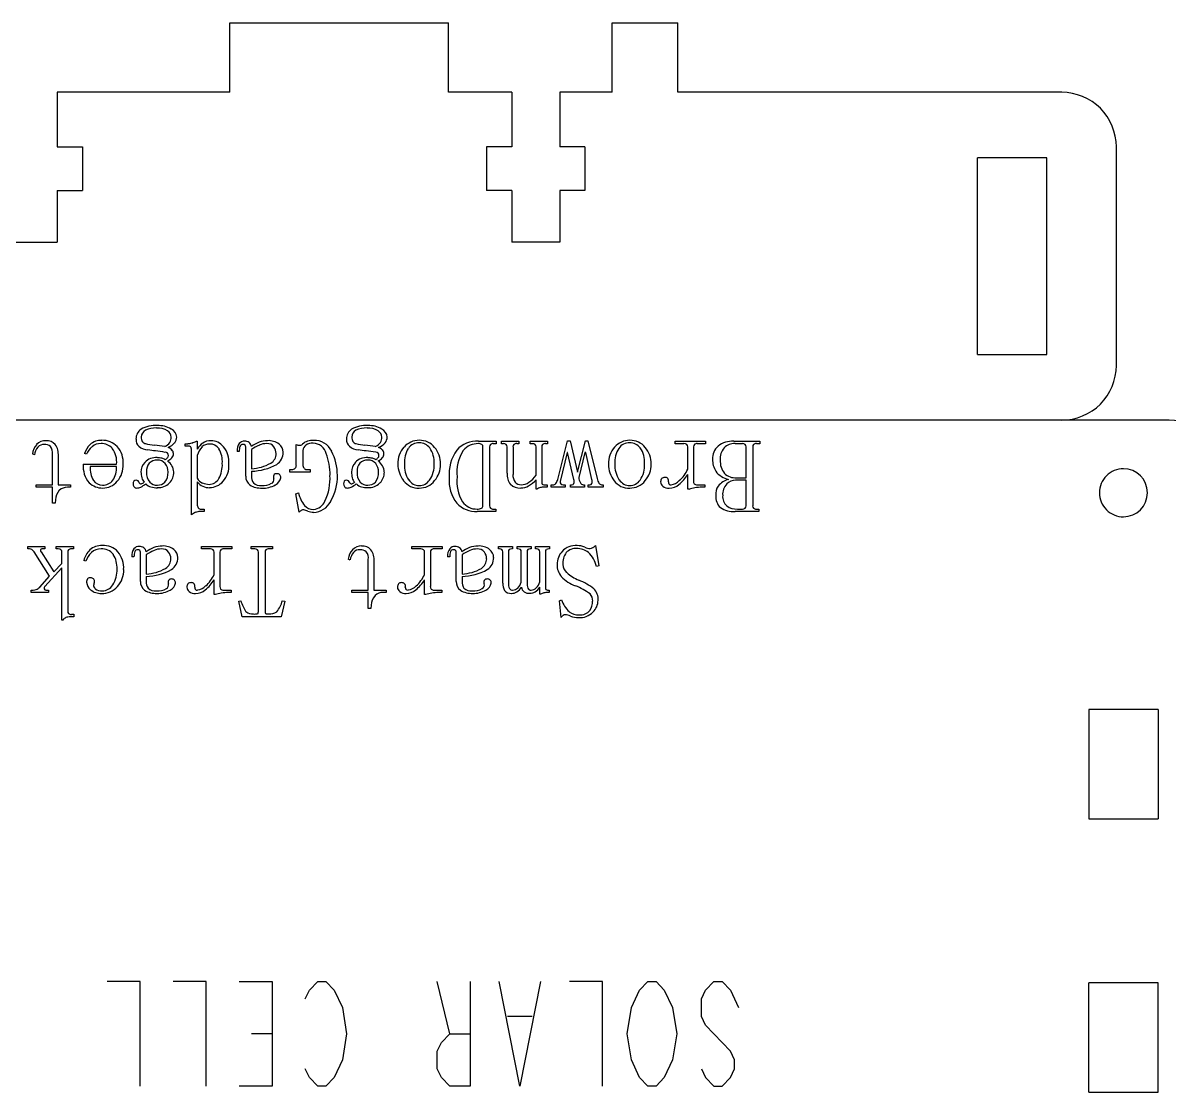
# Model space of a CAD drawing. Header units: millimetres. Extents: x 202 to 607, y -312 to -93.
# Drawn here: x 306.6 to 411.5, y -190.6 to -92.8 of the extents above; entities that cross this region are included whole.
import ezdxf

# ---------------------------------------------------------------- set-up
doc = ezdxf.new("R2010")
doc.units = ezdxf.units.MM
doc.layers.get('0').update_dxf_attribs({"lineweight": 25, "true_color": 0xffffff})

msp = doc.modelspace()

# ---------------------------------------------------------------- linework, layer by layer
for p, q in [((325.51, -99.12), (325.51, -92.77)), ((325.51, -92.77), (345.51, -92.77)), ((345.51, -99.12), (345.51, -92.77)), ((360.51, -99.12), (360.51, -92.77)), ((360.51, -92.77), (366.51, -92.77)), ((366.51, -99.12), (366.51, -92.77)), ((309.71, -99.12), (309.71, -104.12)), ((325.51, -99.12), (309.71, -99.12)), ((351.31, -99.12), (345.51, -99.12)), ((351.31, -99.12), (351.31, -104.12)), ((355.71, -99.12), (355.71, -104.12)), ((360.51, -99.12), (355.71, -99.12)), ((401.66, -99.12), (366.51, -99.12)), ((309.71, -104.12), (312.01, -104.12)), ((312.01, -104.12), (312.01, -108.12)), ((349.01, -104.12), (349.01, -108.12)), ((351.31, -104.12), (349.01, -104.12)), ((358.01, -104.12), (355.71, -104.12)), ((358.01, -104.12), (358.01, -108.12)), ((406.66, -124.12), (406.66, -104.12)), ((393.96, -123.12), (393.96, -105.12)), ((400.31, -105.12), (393.96, -105.12)), ((400.31, -123.12), (400.31, -105.12)), ((309.71, -108.12), (309.71, -112.82)), ((309.71, -108.12), (312.01, -108.12)), ((351.31, -108.12), (349.01, -108.12)), ((351.31, -108.12), (351.31, -112.82)), ((355.71, -108.12), (355.71, -112.82)), ((358.01, -108.12), (355.71, -108.12)), ((305.31, -112.82), (309.71, -112.82)), ((355.71, -112.82), (351.31, -112.82)), ((393.96, -123.12), (400.31, -123.12)), ((411.49, -129.12), (243.49, -129.12)), ((322.44, -131.05), (322.52, -131.05)), ((322.52, -131.05), (322.52, -131.77)), ((328.19, -131.14), (328.19, -131.14)), ((348.26, -131.05), (349.88, -131.05)), ((349.88, -131.05), (349.88, -131.28)), ((350.37, -131.28), (350.37, -131.05)), ((350.37, -131.05), (351.95, -131.05)), ((351.95, -131.05), (351.95, -131.28)), ((353.01, -131.05), (354.59, -131.05)), ((353.01, -131.28), (353.01, -131.05)), ((353.01, -131.05), (353.01, -131.05)), ((354.59, -131.05), (354.59, -131.28)), ((355.53, -134.55), (356.43, -131.01)), ((356.43, -131.01), (356.66, -131.01)), ((356.66, -131.01), (357.34, -133.87)), ((357.34, -133.87), (358.05, -131.01)), ((358.05, -131.01), (358.28, -131.01)), ((358.28, -131.01), (359.14, -134.47)), ((366.26, -131.28), (366.26, -131.05)), ((366.26, -131.05), (369.04, -131.05)), ((369.04, -131.05), (369.04, -131.28)), ((371.64, -131.05), (374.01, -131.05)), ((371.64, -131.05), (371.64, -131.05)), ((374.01, -131.05), (374.01, -131.28)), ((312.39, -132.25), (312.21, -132.18)), ((318.61, -131.41), (318.61, -131.41)), ((318.7, -131.93), (318.7, -131.93)), ((321.43, -131.5), (321.43, -131.28)), ((321.43, -131.28), (321.65, -131.28)), ((321.69, -131.5), (321.43, -131.5)), ((321.99, -137.79), (321.99, -131.84)), ((323.03, -131.22), (323.03, -131.22)), ((326.36, -131.99), (326.17, -131.99)), ((326.96, -134.25), (326.96, -131.77)), ((327.49, -131.8), (327.49, -133.57)), ((331.59, -133.23), (331.59, -131.35)), ((332.19, -131.91), (332.19, -133.19)), ((337.88, -131.41), (337.88, -131.41)), ((337.97, -131.93), (337.97, -131.93)), ((346.87, -131.9), (346.87, -131.9)), ((348.68, -136.96), (348.68, -131.58)), ((349.28, -131.58), (349.28, -136.96)), ((349.28, -131.58), (349.28, -131.58)), ((349.88, -131.28), (349.62, -131.28)), ((350.56, -131.28), (350.37, -131.28)), ((350.9, -133.98), (350.9, -131.58)), ((351.43, -131.58), (351.43, -134.1)), ((351.95, -131.28), (351.77, -131.28)), ((353.2, -131.28), (353.01, -131.28)), ((353.54, -134.17), (353.54, -131.58)), ((354.06, -131.58), (354.06, -134.81)), ((354.59, -131.28), (354.4, -131.28)), ((356.4, -132.1), (355.75, -134.74)), ((356.43, -132.1), (356.4, -132.1)), ((357, -134.55), (356.43, -132.1)), ((358.01, -132.1), (357.45, -134.36)), ((358.09, -132.1), (358.01, -132.1)), ((358.65, -134.55), (358.09, -132.1)), ((367.08, -131.28), (366.26, -131.28)), ((367.42, -133.61), (367.42, -131.58)), ((367.95, -131.58), (367.95, -134.7)), ((369.04, -131.28), (368.29, -131.28)), ((372.43, -131.28), (371.75, -131.28)), ((372.43, -131.28), (372.43, -131.28)), ((372.77, -134.4), (372.77, -131.58)), ((373.37, -131.58), (373.37, -136.96)), ((374.01, -131.28), (373.71, -131.28)), ((307.62, -132.29), (307.43, -132.22)), ((309.27, -135.04), (309.27, -132.25)), ((309.8, -132.4), (309.8, -135.04)), ((312.09, -133.16), (315.14, -133.16)), ((312.09, -133.16), (312.09, -133.16)), ((322.52, -132.37), (322.52, -134.44)), ((322.52, -132.37), (322.52, -132.37)), ((329.26, -133.06), (329.26, -133.06)), ((315.14, -133.38), (312.73, -133.38)), ((315.14, -133.38), (315.14, -133.38)), ((327.49, -133.8), (327.49, -134.25)), ((330.99, -133.87), (330.99, -133.65)), ((330.99, -133.65), (331.18, -133.65)), ((332.87, -133.87), (330.99, -133.87)), ((332.64, -133.65), (332.87, -133.65)), ((332.87, -133.65), (332.87, -133.87)), ((367.42, -135.45), (367.42, -134.1)), ((307.77, -135.26), (307.77, -135.04)), ((307.77, -135.04), (309.27, -135.04)), ((309.27, -135.26), (307.77, -135.26)), ((309.27, -135.04), (309.27, -135.04)), ((309.27, -136.73), (309.27, -135.26)), ((309.8, -135.04), (310.93, -135.04)), ((310.93, -135.26), (310.63, -135.26)), ((310.93, -135.04), (310.93, -135.26)), ((319.56, -134.79), (319.56, -134.79)), ((322.52, -134.78), (322.52, -136.81)), ((338.84, -134.79), (338.84, -134.79)), ((341.42, -134.66), (341.42, -134.66)), ((343.79, -134.61), (343.79, -134.61)), ((353.54, -135.45), (353.54, -134.59)), ((354.25, -135.04), (354.55, -135.04)), ((354.55, -135.26), (354.29, -135.26)), ((354.55, -135.04), (354.55, -135.26)), ((354.93, -135.26), (354.93, -135.04)), ((354.93, -135.04), (355.08, -135.04)), ((356.21, -135.26), (354.93, -135.26)), ((356.02, -135.04), (356.21, -135.04)), ((356.21, -135.04), (356.21, -135.26)), ((356.21, -135.04), (356.21, -135.04)), ((356.7, -135.26), (356.7, -135.04)), ((356.7, -135.04), (356.81, -135.04)), ((357.98, -135.26), (356.7, -135.26)), ((357.86, -135.04), (357.98, -135.04)), ((357.98, -135.04), (357.98, -135.26)), ((358.31, -135.26), (358.31, -135.04)), ((358.31, -135.04), (358.47, -135.04)), ((359.67, -135.26), (358.31, -135.26)), ((359.52, -135.04), (359.67, -135.04)), ((359.67, -135.04), (359.67, -135.26)), ((360.69, -134.66), (360.69, -134.66)), ((363.06, -134.61), (363.06, -134.61)), ((368.29, -135.04), (369, -135.04)), ((369, -135.26), (368.7, -135.26)), ((369, -135.04), (369, -135.26)), ((371, -134.96), (371, -134.96)), ((372.77, -134.63), (371.79, -134.63)), ((371.9, -134.4), (372.77, -134.4)), ((372.77, -136.96), (372.77, -134.63)), ((331.55, -135.87), (331.78, -135.79)), ((331.85, -137.56), (331.55, -135.87)), ((353.61, -135.45), (353.54, -135.45)), ((367.54, -135.45), (367.42, -135.45)), ((367.42, -135.45), (367.42, -135.45)), ((309.5, -136.73), (309.27, -136.73)), ((309.53, -136.43), (309.5, -136.73)), ((322.86, -137.26), (323.16, -137.26)), ((323.16, -137.26), (323.16, -137.49)), ((332.34, -136.94), (332.34, -136.94)), ((349.62, -137.26), (349.85, -137.26)), ((349.85, -137.26), (349.85, -137.49)), ((371.98, -137.26), (372.43, -137.26)), ((373.71, -137.26), (373.94, -137.26)), ((373.94, -137.26), (373.94, -137.49)), ((323.16, -137.49), (322.75, -137.49)), ((349.85, -137.49), (348.15, -137.49)), ((373.94, -137.49), (371.75, -137.49)), ((307.01, -140.91), (307.01, -140.68)), ((307.01, -140.68), (308.56, -140.68)), ((307.16, -140.91), (307.01, -140.91)), ((309.01, -143.4), (307.58, -141.17)), ((308.22, -141.17), (309.38, -143.02)), ((308.56, -140.91), (308.44, -140.91)), ((308.56, -140.68), (308.56, -140.91)), ((309.61, -140.91), (309.61, -140.68)), ((309.61, -140.68), (311.19, -140.68)), ((309.8, -140.91), (309.61, -140.91)), ((310.14, -142.23), (310.14, -141.21)), ((310.66, -141.21), (310.66, -146.59)), ((311.19, -140.91), (311, -140.91)), ((311.19, -140.68), (311.19, -140.91)), ((316.72, -141.63), (316.54, -141.63)), ((317.33, -143.88), (317.33, -141.4)), ((317.85, -141.44), (317.85, -143.21)), ((318.55, -140.78), (318.55, -140.78)), ((322.9, -140.91), (322.9, -140.68)), ((322.9, -140.68), (325.68, -140.68)), ((323.72, -140.91), (322.9, -140.91)), ((324.06, -143.24), (324.06, -141.21)), ((324.59, -141.21), (324.59, -144.34)), ((325.68, -140.91), (324.93, -140.91)), ((325.68, -140.68), (325.68, -140.91)), ((327.45, -140.91), (327.45, -140.68)), ((327.45, -140.68), (329.41, -140.68)), ((327.79, -140.91), (327.45, -140.91)), ((327.45, -140.91), (327.45, -140.91)), ((328.13, -146.44), (328.13, -141.21)), ((328.73, -141.21), (328.73, -146.48)), ((329.41, -140.91), (329.07, -140.91)), ((329.41, -140.68), (329.41, -140.91)), ((342.17, -140.91), (342.17, -140.68)), ((342.17, -140.68), (344.95, -140.68)), ((343, -140.91), (342.17, -140.91)), ((343.33, -143.24), (343.33, -141.21)), ((343.86, -141.21), (343.86, -144.34)), ((344.95, -140.91), (344.2, -140.91)), ((344.95, -140.68), (344.95, -140.91)), ((345.63, -141.63), (345.44, -141.63)), ((346.23, -143.88), (346.23, -141.4)), ((346.76, -141.44), (346.76, -143.21)), ((347.46, -140.78), (347.46, -140.78)), ((350.11, -140.91), (350.11, -140.68)), ((350.11, -140.68), (351.39, -140.68)), ((350.19, -140.91), (350.11, -140.91)), ((350.49, -144.03), (350.49, -141.17)), ((351.01, -141.17), (351.01, -144)), ((351.39, -140.91), (351.31, -140.91)), ((351.39, -140.68), (351.39, -140.91)), ((351.8, -140.91), (351.8, -140.68)), ((351.8, -140.68), (353.08, -140.68)), ((351.88, -140.91), (351.8, -140.91)), ((352.18, -143.96), (352.18, -141.17)), ((352.71, -141.17), (352.71, -144)), ((353.08, -140.91), (353.01, -140.91)), ((353.08, -140.68), (353.08, -140.91)), ((353.5, -140.91), (353.5, -140.68)), ((353.5, -140.68), (354.78, -140.68)), ((353.57, -140.91), (353.5, -140.91)), ((353.87, -143.92), (353.87, -141.17)), ((354.4, -141.17), (354.4, -144.45)), ((354.78, -140.91), (354.7, -140.91)), ((354.78, -140.68), (354.78, -140.91)), ((358.99, -140.61), (359.29, -142.45)), ((310.14, -142.64), (308.56, -144.34)), ((309.38, -143.02), (310.14, -142.23)), ((310.14, -147.42), (310.14, -142.64)), ((312.32, -142.04), (312.13, -141.96)), ((336.52, -141.93), (336.33, -141.85)), ((338.18, -144.68), (338.18, -141.89)), ((338.7, -142.04), (338.7, -144.68)), ((359.29, -142.45), (359.07, -142.53)), ((308.1, -144.41), (309.01, -143.4)), ((313.02, -143.64), (313.02, -143.64)), ((317.85, -143.43), (317.85, -143.88)), ((319.62, -142.7), (319.62, -142.7)), ((324.06, -145.09), (324.06, -143.73)), ((343.33, -145.09), (343.33, -143.73)), ((346.76, -143.43), (346.76, -143.88)), ((348.53, -142.7), (348.53, -142.7)), ((356.34, -143.07), (356.34, -143.07)), ((307.31, -144.9), (307.31, -144.68)), ((307.31, -144.68), (307.5, -144.68)), ((308.1, -144.41), (308.1, -144.41)), ((308.67, -144.68), (308.89, -144.68)), ((308.89, -144.68), (308.89, -144.9)), ((324.93, -144.68), (325.64, -144.68)), ((325.64, -144.68), (325.64, -144.9)), ((336.67, -144.9), (336.67, -144.68)), ((336.67, -144.68), (338.18, -144.68)), ((338.18, -144.68), (338.18, -144.68)), ((338.7, -144.68), (339.83, -144.68)), ((339.83, -144.68), (339.83, -144.9)), ((344.2, -144.68), (344.91, -144.68)), ((344.91, -144.68), (344.91, -144.9)), ((353.87, -145.05), (353.87, -144.41)), ((354.59, -144.68), (354.74, -144.68)), ((354.74, -144.68), (354.74, -144.9)), ((308.89, -144.9), (307.31, -144.9)), ((324.18, -145.09), (324.06, -145.09)), ((324.06, -145.09), (324.06, -145.09)), ((325.64, -144.9), (325.34, -144.9)), ((326.32, -145.69), (326.51, -145.65)), ((326.62, -147.12), (326.32, -145.69)), ((330.54, -145.69), (330.2, -147.12)), ((330.31, -145.65), (330.54, -145.69)), ((338.18, -144.9), (336.67, -144.9)), ((338.18, -146.37), (338.18, -144.9)), ((339.83, -144.9), (339.53, -144.9)), ((343.45, -145.09), (343.33, -145.09)), ((343.33, -145.09), (343.33, -145.09)), ((344.91, -144.9), (344.61, -144.9)), ((353.95, -145.05), (353.87, -145.05)), ((354.74, -144.9), (354.63, -144.9)), ((354.74, -144.9), (354.74, -144.9)), ((355.68, -145.65), (355.87, -145.58)), ((355.83, -147.2), (355.68, -145.65)), ((311, -146.89), (311.23, -146.89)), ((311.23, -146.89), (311.23, -147.12)), ((338.4, -146.37), (338.18, -146.37)), ((338.44, -146.07), (338.4, -146.37)), ((310.21, -147.42), (310.14, -147.42)), ((311.23, -147.12), (310.89, -147.12)), ((330.2, -147.12), (326.62, -147.12)), ((404.14, -155.62), (404.14, -165.62)), ((410.49, -155.62), (404.14, -155.62)), ((410.49, -155.62), (410.49, -165.62)), ((404.14, -165.62), (410.49, -165.62)), ((317.3, -180.5), (314.28, -180.5)), ((317.3, -190.08), (317.3, -180.5)), ((323.34, -180.5), (320.32, -180.5)), ((323.34, -190.08), (323.34, -180.5)), ((326.37, -180.5), (329.39, -180.5)), ((329.39, -180.5), (329.39, -190.08)), ((332.41, -182.09), (332.79, -181.3)), ((332.79, -181.3), (333.55, -180.5)), ((333.55, -180.5), (334.3, -180.5)), ((334.3, -180.5), (335.06, -181.3)), ((335.06, -181.3), (335.81, -182.89)), ((345.64, -185.29), (344.5, -180.5)), ((347.52, -180.5), (347.52, -190.08)), ((352.06, -190.08), (350.17, -180.5)), ((353.95, -180.5), (352.06, -190.08)), ((359.61, -180.5), (356.59, -180.5)), ((359.61, -190.08), (359.61, -180.5)), ((362.26, -182.89), (363.01, -181.3)), ((363.01, -181.3), (363.77, -180.5)), ((363.77, -180.5), (364.53, -180.5)), ((364.53, -180.5), (365.28, -181.3)), ((365.28, -181.3), (366.03, -182.89)), ((368.68, -182.09), (369.06, -181.3)), ((369.06, -181.3), (369.81, -180.5)), ((369.81, -180.5), (370.57, -180.5)), ((370.57, -180.5), (371.33, -181.3)), ((371.33, -181.3), (372.08, -182.89)), ((404.14, -190.62), (404.14, -180.62)), ((410.49, -180.62), (404.14, -180.62)), ((410.49, -190.62), (410.49, -180.62)), ((368.68, -183.69), (368.68, -182.09)), ((335.81, -182.89), (336.19, -185.29)), ((361.88, -185.29), (362.26, -182.89)), ((366.03, -182.89), (366.41, -185.29)), ((353.19, -183.69), (350.92, -183.69)), ((369.06, -184.49), (368.68, -183.69)), ((371.33, -186.88), (369.06, -184.49)), ((329.39, -185.29), (327.5, -185.29)), ((336.19, -185.29), (335.81, -187.68)), ((344.88, -186.09), (345.64, -185.29)), ((345.64, -185.29), (347.52, -185.29)), ((362.26, -187.68), (361.88, -185.29)), ((366.41, -185.29), (366.03, -187.68)), ((344.5, -186.88), (344.88, -186.09)), ((335.81, -187.68), (335.06, -189.28)), ((344.5, -188.48), (344.5, -186.88)), ((363.01, -189.28), (362.26, -187.68)), ((366.03, -187.68), (365.28, -189.28)), ((371.7, -187.68), (371.33, -186.88)), ((371.7, -188.48), (371.7, -187.68)), ((332.79, -189.28), (332.41, -188.48)), ((344.88, -189.28), (344.5, -188.48)), ((368.68, -188.48), (369.06, -189.28)), ((371.33, -189.28), (371.7, -188.48)), ((333.55, -190.08), (332.79, -189.28)), ((335.06, -189.28), (334.3, -190.08)), ((345.64, -190.08), (344.88, -189.28)), ((363.77, -190.08), (363.01, -189.28)), ((365.28, -189.28), (364.53, -190.08)), ((369.06, -189.28), (369.81, -190.08)), ((370.57, -190.08), (371.33, -189.28)), ((329.39, -190.08), (326.37, -190.08)), ((334.3, -190.08), (333.55, -190.08)), ((347.52, -190.08), (345.64, -190.08)), ((364.53, -190.08), (363.77, -190.08)), ((369.81, -190.08), (370.57, -190.08)), ((404.14, -190.62), (410.49, -190.62))]:
    msp.add_line(p, q)
for centre, radius, start, end in [((401.66, -104.12), 5, 45, 89.9999), ((401.66, -104.12), 5, 359.9977, 45.0008), ((401.66, -124.12), 5, 315.0001, 0.0014), ((401.66, -124.12), 5, 270.0001, 315.0001), ((317.97, -130.84), 1.06, 123.7314, 181.1898), ((318.67, -132.18), 2.57, 85.5781, 120.098), ((318.07, -130.65), 0.669, 115.9538, 181.7263), ((318.69, -131.95), 2.11, 87.2937, 115.7377), ((318.91, -131.49), 1.65, 56.8811, 94.0779), ((318.97, -131.92), 2.3, 59.3435, 92.6134), ((319.75, -130.74), 0.895, 4.1197, 63.1558), ((337.24, -130.84), 1.06, 123.7314, 181.1898), ((337.94, -132.18), 2.57, 85.5781, 120.098), ((337.34, -130.65), 0.669, 115.9676, 181.7262), ((337.97, -131.95), 2.11, 87.2924, 115.7369), ((338.18, -131.49), 1.65, 56.8857, 94.0732), ((338.25, -131.92), 2.3, 59.3477, 92.6114), ((339.02, -130.74), 0.895, 4.1197, 63.1452), ((411.49, -134.12), 5, 44.9989, 89.9998), ((308.62, -132.12), 1.11, 87.4986, 136.1439), ((308.75, -132.05), 1.04, 42.1732, 94.2544), ((313.71, -132.42), 1.45, 86.9649, 133.4714), ((313.85, -132.85), 1.88, 44.3347, 92.0163), ((317.77, -130.9), 0.856, 177.3127, 226.275), ((318.18, -130.71), 0.784, 176.9563, 208.3938), ((317.85, -130.86), 0.417, 212.3882, 260.3722), ((319.41, -130.73), 0.737, 4.3627, 57.5083), ((319.21, -130.7), 0.935, 329.1861, 1.7395), ((319.74, -130.65), 0.903, 322.3227, 358.4095), ((321.36, -128.92), 2.39, 285.9251, 297.0819), ((323.74, -132.33), 1.32, 88.9342, 122.5974), ((323.77, -132.52), 1.51, 39.7244, 90.0874), ((326.83, -131.68), 0.628, 88.0176, 137.9568), ((326.89, -131.72), 0.673, 55.9934, 93.2439), ((329.62, -134.49), 3.65, 113.2317, 125.8502), ((328.9, -133.01), 2, 88.4399, 110.9666), ((329.05, -132.58), 1.58, 52.6711, 93.5666), ((333.05, -132.35), 1.37, 107.8716, 130.5926), ((333.15, -132.85), 1.87, 89.4123, 106.3334), ((333.25, -132.72), 1.75, 25.3998, 92.4785), ((337.04, -130.9), 0.855, 177.3103, 226.2926), ((337.46, -130.71), 0.784, 176.9563, 208.3938), ((337.12, -130.86), 0.417, 212.3727, 260.3687), ((338.69, -130.73), 0.737, 4.3737, 57.4972), ((338.49, -130.7), 0.935, 329.1752, 1.7292), ((339.01, -130.65), 0.903, 322.3227, 358.4095), ((342.82, -132.78), 1.81, 89.1478, 138.9595), ((342.89, -132.74), 1.77, 39.5458, 91.6257), ((348.1, -133.5), 2.45, 86.0802, 138.0939), ((362.09, -132.78), 1.81, 89.1478, 138.9595), ((362.17, -132.74), 1.77, 39.545, 91.6235), ((371.52, -133.18), 2.13, 86.8908, 128.1121), ((308.95, -132.39), 1.53, 137.3673, 173.5752), ((308.94, -132.45), 1.33, 140.1418, 173.2547), ((308.48, -132.13), 0.778, 87.3901, 136.7334), ((308.58, -132.12), 0.767, 48.7566, 94.4708), ((308.26, -132.14), 1.02, 353.432, 36.0171), ((308.18, -132.27), 1.63, 355.3613, 34.5184), ((313.98, -132.73), 1.86, 132.9295, 162.7357), ((313.91, -132.8), 1.61, 129.568, 160.1146), ((313.68, -132.52), 1.25, 88.2848, 129.3673), ((313.76, -132.61), 1.34, 42.5703, 92.0916), ((313.02, -132.96), 2.13, 354.6235, 35.8513), ((313.51, -133.01), 2.24, 356.1561, 41.0256), ((318.1, -130.36), 1.48, 231.4674, 266.3697), ((320.11, -119.24), 12.26, 259.0146, 262.9364), ((310.03, -192.99), 61.66, 81.918, 82.57), ((314.45, -164.56), 33.41, 81.2196, 82.8493), ((307.44, -210.63), 79.49, 81.2124, 81.8572), ((319.17, -130.56), 1.05, 290.9096, 323.6403), ((319.61, -132.37), 0.31, 48.9093, 94.1601), ((319.58, -132.34), 0.308, 355.6382, 41.262), ((319.48, -130.43), 1.24, 287.3197, 321.7387), ((319.27, -132.85), 1.36, 46.5782, 64.8759), ((319.77, -132.19), 0.571, 317.3616, 0.8416), ((319.9, -132.17), 0.44, 359.2616, 45.5114), ((321.61, -129.85), 1.42, 271.6081, 286.2566), ((321.72, -131.81), 0.306, 48.666, 94.2043), ((321.62, -131.8), 0.371, 354.3164, 37.6318), ((323.85, -132.49), 1.51, 122.7089, 151.3076), ((324.19, -132.76), 1.71, 136.0131, 166.5693), ((323.62, -132.29), 0.981, 88.4806, 133.0103), ((323.7, -132.3), 0.989, 34.0796, 92.7055), ((322.46, -132.91), 2.36, 355.8772, 29.5859), ((323.1, -132.99), 2.32, 355.9146, 38.1413), ((327.27, -131.88), 1.1, 145.4875, 185.7907), ((327.52, -131.93), 1.16, 159.0593, 182.7041), ((326.68, -131.62), 0.266, 86.6506, 158.626), ((326.73, -131.64), 0.291, 53.2032, 96.4457), ((326.32, -131.68), 0.648, 352.6637, 25.1698), ((326.83, -131.68), 0.678, 12.199, 49.9345), ((329.53, -134.65), 3.5, 112.2328, 125.6365), ((328.89, -133.12), 1.85, 90.2218, 111.7568), ((328.95, -132.03), 0.758, 38.5637, 94.991), ((328.69, -132.17), 1.06, 302.5382, 359.5319), ((328.72, -132.18), 1.02, 359.8888, 37.0753), ((329.07, -132.08), 1.32, 303.9043, 0.5425), ((329.44, -132.09), 0.947, 1.403, 53.0313), ((332.1, -130.34), 1.13, 243.2707, 250.5108), ((331.85, -131.03), 0.399, 252.0597, 271.2661), ((331.85, -130.83), 0.592, 270.0642, 284.6674), ((331.92, -131.1), 0.319, 285.9161, 318.3263), ((332.86, -131.95), 0.672, 125.4414, 176.6124), ((333.08, -132.38), 1.15, 87.1956, 121.7208), ((333.12, -132.48), 1.24, 13.9273, 89.1719), ((329.09, -134.14), 5.59, 359.6747, 20.5766), ((330.71, -134.12), 4.64, 359.3177, 27.5709), ((337.37, -130.36), 1.48, 231.459, 266.3735), ((339.38, -119.25), 12.25, 259.0144, 262.9388), ((329.3, -192.98), 61.65, 81.919, 82.5712), ((333.71, -164.61), 33.46, 81.22, 82.8472), ((326.71, -210.64), 79.51, 81.2115, 81.8561), ((338.44, -130.56), 1.05, 290.9096, 323.6403), ((338.88, -132.37), 0.31, 48.9272, 94.1574), ((338.85, -132.34), 0.308, 355.6494, 41.2052), ((338.75, -130.43), 1.24, 287.3215, 321.7457), ((338.54, -132.85), 1.36, 46.5677, 64.8713), ((339.04, -132.19), 0.572, 317.3799, 0.8233), ((339.17, -132.17), 0.44, 359.2793, 45.5243), ((343.12, -133.08), 2.24, 138.3676, 181.9592), ((343.91, -132.98), 2.43, 148.3629, 183.2801), ((342.8, -132.35), 1.15, 87.9223, 146.0324), ((342.85, -132.41), 1.21, 37.7051, 90.08), ((341.99, -132.94), 2.22, 355.483, 35.0386), ((342.51, -133.1), 2.29, 358.5716, 40.3881), ((349.5, -134.08), 3.92, 145.4676, 184.6651), ((350.03, -133.91), 3.74, 147.4904, 186.3573), ((348.24, -133.08), 1.81, 89.1385, 138.9688), ((348.29, -131.8), 0.526, 58.7642, 93.1901), ((348.43, -131.56), 0.251, 356.535, 56.5951), ((349.59, -131.55), 0.307, 138.7229, 184.1933), ((349.58, -131.63), 0.361, 83.705, 128.2432), ((350.58, -131.64), 0.37, 52.624, 93.0453), ((350.63, -131.55), 0.266, 355.603, 50.0848), ((351.73, -131.55), 0.307, 138.7229, 184.1933), ((351.73, -131.63), 0.361, 83.705, 128.2432), ((353.21, -131.65), 0.373, 52.7935, 92.889), ((353.27, -131.56), 0.271, 356.0828, 49.6483), ((354.36, -131.55), 0.3, 138.1168, 184.7077), ((354.36, -131.63), 0.361, 83.674, 128.2741), ((362.4, -133.08), 2.24, 138.3676, 181.9592), ((363.18, -132.98), 2.43, 148.3685, 183.2745), ((362.07, -132.35), 1.15, 87.9189, 146.031), ((362.12, -132.41), 1.21, 37.7084, 90.0767), ((361.26, -132.94), 2.22, 355.4853, 35.0289), ((361.78, -133.1), 2.29, 358.5752, 40.3911), ((367.1, -131.65), 0.377, 53.0029, 92.8769), ((367.15, -131.56), 0.27, 355.7019, 49.3785), ((368.26, -131.55), 0.307, 138.699, 184.1714), ((368.25, -131.63), 0.361, 83.6881, 128.2486), ((371.19, -132.65), 1.51, 130.6269, 182.1359), ((371.99, -132.68), 1.6, 140.7876, 183.5924), ((371.68, -132.55), 1.28, 86.8125, 136.4015), ((372.45, -131.65), 0.374, 52.8601, 93.0197), ((372.5, -131.56), 0.27, 355.7164, 49.277), ((373.68, -131.55), 0.307, 138.7229, 184.1933), ((373.67, -131.63), 0.361, 83.705, 128.2432), ((314.32, -133.39), 2.24, 173.9601, 220.6162), ((313.47, -133.24), 2.28, 319.5164, 2.0223), ((318.74, -133.92), 1.38, 137.7611, 178.1635), ((318.74, -133.96), 1.41, 84.8197, 136.4137), ((319.08, -133.79), 1.2, 142.3865, 183.8283), ((318.8, -133.7), 0.919, 85.7152, 136.4048), ((318.89, -133.98), 1.42, 73.8319, 90.7143), ((318.91, -133.66), 0.877, 39.2578, 92.336), ((318.99, -133.7), 1.13, 57.9832, 74.6701), ((319.35, -132.23), 0.566, 294.639, 324.7428), ((318.67, -133.84), 1.18, 358.5803, 39.1391), ((319.52, -132.33), 0.371, 322.2514, 353.9671), ((319.28, -131.75), 1.23, 295.8782, 318.0078), ((318.5, -134.41), 2.03, 32.7225, 49.6924), ((322.14, -133.2), 2.68, 331.5882, 2.5554), ((323.18, -133.27), 2.25, 319.83, 2.8712), ((327.31, -129.61), 3.96, 272.6382, 299.492), ((327.34, -128.62), 5.18, 271.6576, 298.4076), ((331.19, -133.25), 0.406, 315.8905, 2.5467), ((332.65, -133.23), 0.459, 175.4762, 221.2008), ((338.02, -133.92), 1.38, 137.7654, 178.1704), ((338.01, -133.96), 1.41, 84.8224, 136.4111), ((338.35, -133.79), 1.2, 142.3934, 183.8343), ((338.07, -133.7), 0.919, 85.7234, 136.3966), ((338.16, -133.98), 1.42, 73.8386, 90.7112), ((338.18, -133.66), 0.877, 39.2534, 92.3404), ((338.26, -133.7), 1.13, 57.9613, 74.6778), ((338.62, -132.23), 0.567, 294.6317, 324.7252), ((337.94, -133.84), 1.18, 358.5874, 39.1455), ((338.79, -132.33), 0.371, 322.307, 353.9641), ((338.55, -131.75), 1.23, 295.9002, 317.9859), ((337.77, -134.4), 2.03, 32.7148, 49.6858), ((343.28, -133.16), 2.39, 179.8181, 218.7793), ((343.87, -133.28), 2.39, 176.0704, 213.6802), ((341.9, -133.28), 2.31, 324.865, 3.9925), ((342.46, -133.16), 2.34, 320.0402, 0.0786), ((362.55, -133.17), 2.39, 179.8142, 218.7764), ((363.14, -133.28), 2.39, 176.0683, 213.6894), ((361.17, -133.28), 2.31, 324.865, 3.9925), ((361.74, -133.16), 2.34, 320.0373, 0.0748), ((371.73, -132.73), 2.04, 179.3602, 211.5386), ((372.12, -132.92), 1.72, 175.2705, 218.8618), ((314.67, -133.61), 1.95, 173.274, 212.0058), ((313.18, -133.49), 1.96, 324.744, 3.2581), ((319.29, -133.86), 1.92, 180.2181, 196.1152), ((319.15, -133.99), 1.27, 174.6683, 219.4201), ((318.59, -133.99), 1.26, 320.4487, 5.4629), ((318.94, -133.88), 1.44, 316.4823, 0.3037), ((319.34, -133.87), 1.03, 0.0297, 33.1846), ((327.91, -134.3), 0.95, 176.9112, 232.9046), ((328.56, -134.29), 1.07, 177.6168, 212.739), ((329.8, -134.32), 0.312, 151.255, 208.745), ((329.78, -134.32), 0.3, 82.6515, 150.6918), ((329.84, -134.35), 0.328, 45.6782, 92.5681), ((329.78, -134.37), 0.385, 355.7626, 41.2776), ((331.2, -133.24), 0.405, 267.1816, 313.8595), ((332.61, -133.19), 0.46, 228.795, 274.5075), ((330.06, -134.48), 4.62, 333.6941, 3.7479), ((330.91, -134.3), 4.44, 329.3193, 1.5962), ((338.56, -133.86), 1.92, 180.207, 196.105), ((338.42, -133.99), 1.27, 174.6683, 219.4201), ((337.86, -133.99), 1.26, 320.4487, 5.4629), ((338.21, -133.88), 1.44, 316.4782, 0.2979), ((338.61, -133.87), 1.03, 0.04, 33.1929), ((352.38, -134.1), 1.49, 175.6428, 217.4368), ((352.54, -134.17), 1.12, 176.3543, 213.8867), ((351.52, -132.75), 2.47, 303.4413, 324.8547), ((364.59, -132.42), 3.29, 307.985, 329.4508), ((364.35, -132.17), 3.4, 312.7309, 334.8724), ((371.57, -132.62), 1.97, 216.5547, 257.7185), ((371.79, -132.91), 1.49, 227.0552, 274.3782), ((407.31, -135.77), 2.2, 89.9992, 180.0008), ((407.31, -135.77), 2.2, 0.0009, 89.9991), ((310.59, -136.26), 0.992, 87.7138, 134.4011), ((313.84, -133.58), 1.76, 226.2129, 270.7735), ((313.84, -134.07), 1, 214.6018, 271.2294), ((313.88, -133.95), 1.13, 268.9942, 323.1623), ((313.88, -133.63), 1.71, 269.4652, 320.4267), ((317.13, -134.94), 0.479, 151.8699, 182.3725), ((317.15, -134.94), 0.503, 182.4616, 211.8691), ((316.89, -134.85), 0.221, 83.3394, 145.0264), ((316.96, -135.06), 0.277, 211.2914, 275.6135), ((316.93, -134.92), 0.297, 54.105, 92.6477), ((316.95, -134.47), 0.874, 272.5957, 297.0599), ((316.89, -134.94), 0.334, 16.0161, 51.3641), ((317.34, -134.81), 0.138, 195.8302, 285.9635), ((316.09, -132.62), 2.91, 295.5255, 306.3123), ((317.26, -134.32), 0.635, 280.7778, 309.1959), ((318.34, -134.18), 0.924, 193.8569, 223.4532), ((318.53, -134.23), 1.03, 225.5774, 255.9584), ((318.85, -134.13), 0.949, 224.5666, 271.2847), ((318.87, -133.02), 2.29, 255.2389, 270.0432), ((318.89, -134.13), 0.945, 268.7155, 315.5365), ((318.95, -133.88), 1.42, 266.6293, 316.0555), ((323.45, -133.88), 1.09, 211.0863, 246.103), ((323.45, -134.1), 1.15, 215.9409, 248.4447), ((323.62, -133.52), 1.48, 245.6642, 269.6633), ((323.67, -133.67), 1.64, 246.8426, 269.1687), ((323.62, -134.01), 0.989, 269.4035, 332.1291), ((323.64, -133.68), 1.62, 270.1426, 320.2338), ((328.33, -133.47), 1.87, 237.8483, 274.0339), ((328.29, -134.21), 0.911, 226.079, 278.8449), ((328.56, -133.61), 1.5, 264.9145, 300.75), ((328.54, -133.09), 2.26, 268.0282, 299.9725), ((329.15, -134.57), 0.386, 298.6123, 14.1734), ((329.35, -134.28), 0.822, 293.2167, 351.9778), ((336.4, -134.94), 0.479, 151.8699, 182.3725), ((336.42, -134.94), 0.503, 182.4616, 211.8691), ((336.16, -134.85), 0.222, 83.3557, 145.0101), ((336.23, -135.06), 0.277, 211.2914, 275.6135), ((336.2, -134.92), 0.297, 54.105, 92.6477), ((336.22, -134.47), 0.874, 272.5904, 297.0653), ((336.16, -134.94), 0.334, 16.0416, 51.3855), ((336.62, -134.81), 0.138, 195.7775, 285.9877), ((335.36, -132.62), 2.91, 295.5255, 306.3123), ((336.53, -134.32), 0.635, 280.7778, 309.1959), ((337.61, -134.18), 0.925, 193.8725, 223.4376), ((337.81, -134.23), 1.03, 225.5774, 255.9584), ((338.12, -134.13), 0.948, 224.5608, 271.2847), ((338.14, -133.01), 2.29, 255.2408, 270.0414), ((338.16, -134.13), 0.945, 268.7156, 315.5306), ((338.22, -133.88), 1.42, 266.624, 316.0609), ((342.78, -133.63), 1.72, 217.1713, 272.0898), ((342.85, -133.93), 1.18, 214.7093, 269.5055), ((342.81, -133.92), 1.2, 271.849, 324.8235), ((342.88, -133.61), 1.73, 268.7105, 322.5771), ((348.93, -134.67), 3.35, 175.2925, 217.9667), ((350.24, -134.67), 3.95, 174.9607, 209.2399), ((352.04, -134.15), 1.19, 225.422, 274.9137), ((352.13, -134.37), 0.668, 219.0262, 273.9834), ((352.14, -133.88), 1.45, 269.9542, 299.4431), ((352.14, -133.74), 1.3, 271.6661, 304.3237), ((351.49, -132.82), 2.7, 300.4215, 319.2263), ((354.11, -136.1), 0.819, 102.6138, 127.4945), ((354.28, -136.86), 1.6, 89.7115, 102.616), ((354.37, -134.83), 0.312, 176.3266, 208.4286), ((354.23, -134.87), 0.169, 220.4185, 277.6643), ((355.08, -134.68), 0.362, 270.095, 316.7271), ((354.68, -134.36), 0.866, 319.3995, 347.4704), ((355.97, -134.82), 0.229, 159.5647, 219.7782), ((356, -134.73), 0.308, 228.7947, 274.3506), ((356.83, -134.86), 0.176, 264.2805, 345.7731), ((356.19, -134.73), 0.827, 347.5, 12.5), ((358.61, -134.29), 1.17, 183.4434, 209.696), ((357.88, -134.72), 0.321, 207.842, 266.4198), ((358.48, -134.87), 0.175, 263.9875, 346.0948), ((357.85, -134.73), 0.827, 347.5, 12.5), ((360.03, -134.39), 0.887, 185.6164, 214.4008), ((359.56, -134.74), 0.302, 209.4916, 262.788), ((362.05, -133.63), 1.72, 217.1723, 272.0919), ((362.13, -133.93), 1.18, 214.7026, 269.5122), ((362.08, -133.92), 1.2, 271.8533, 324.8245), ((362.15, -133.61), 1.73, 268.7128, 322.5779), ((365.4, -134.75), 0.456, 142.3059, 182.8738), ((365.44, -134.76), 0.503, 181.3611, 233.9752), ((365.29, -134.71), 0.345, 85.4984, 137.8667), ((365.67, -134.44), 0.9, 234.1781, 273.5575), ((365.34, -134.7), 0.343, 42.0132, 94.3701), ((365.32, -134.68), 0.348, 344.615, 37.0913), ((366.07, -134.79), 0.418, 177.8649, 204.356), ((365.87, -134.8), 0.242, 221.9861, 281.1896), ((365.7, -133.87), 1.47, 271.179, 308.5218), ((365.75, -133.81), 1.24, 277.8225, 316.6118), ((368.46, -138.09), 2.79, 97.7852, 109.3372), ((368.33, -134.72), 0.382, 177.6698, 216.7038), ((368.25, -134.72), 0.32, 224.3156, 276.1481), ((368.77, -139.42), 4.16, 90.8645, 99.4695), ((371.52, -135.96), 1.54, 148.5684, 182.3057), ((371.66, -136.38), 1.9, 105.5054, 139.7297), ((371.96, -135.9), 1.34, 135.6616, 184.9198), ((371.82, -135.79), 1.17, 91.5778, 134.8422), ((311.01, -136.51), 1.48, 139.1558, 176.78), ((334.51, -135.16), 2.8, 192.9545, 219.3383), ((371.34, -136.13), 1.36, 175.2999, 227.2415), ((371.74, -136.13), 1.12, 174.1373, 228.7768), ((407.31, -135.77), 2.2, 179.9992, 270.0008), ((407.31, -135.77), 2.2, 270.0009, 359.9991), ((323.14, -136.85), 0.619, 176.2757, 208.8499), ((322.83, -136.97), 0.292, 217.5074, 276.2582), ((332.27, -137.83), 0.489, 117.1543, 147.2197), ((332.28, -137.84), 0.51, 90.8998, 117.1607), ((331.99, -138.93), 1.62, 66.1941, 80.1818), ((333.15, -136.2), 1.1, 222.3374, 270.917), ((333.23, -136), 1.56, 248.0199, 267.8664), ((333.02, -136.01), 1.3, 276.846, 336.5799), ((333.11, -135.75), 1.82, 271.8416, 333.253), ((348.04, -135.07), 2.41, 223.3795, 272.5867), ((348.09, -135.67), 1.59, 215.8466, 272.336), ((348.2, -136.44), 0.822, 266.4388, 294.7269), ((348.43, -136.97), 0.246, 297.6928, 1.9549), ((349.59, -136.98), 0.314, 176.0607, 220.7636), ((349.58, -136.89), 0.37, 232.6358, 276.0604), ((371.59, -135.42), 2.07, 235.4713, 274.5234), ((371.9, -135.67), 1.59, 235.2725, 272.6557), ((372.45, -136.88), 0.383, 267.1706, 306.2664), ((372.49, -136.98), 0.276, 311.2909, 4.0201), ((373.68, -136.98), 0.314, 176.0607, 220.7636), ((373.67, -136.89), 0.37, 232.6358, 276.0604), ((322.93, -138.91), 1.46, 112.4376, 129.6736), ((322.76, -138.51), 1.02, 90.4835, 112.1364), ((307.17, -141.31), 0.401, 59.286, 90.3769), ((306.95, -141.59), 0.753, 33.6036, 55.9521), ((308.3, -141.05), 0.145, 143.8195, 237.1892), ((308.4, -141.37), 0.466, 85.0732, 118.8829), ((309.82, -141.28), 0.374, 52.8703, 93.0095), ((309.87, -141.19), 0.27, 355.7302, 49.2632), ((310.97, -141.19), 0.306, 138.7025, 184.2137), ((310.96, -141.27), 0.361, 83.674, 128.2741), ((314.1, -142.47), 2.03, 133.5897, 165.4473), ((314.12, -142.63), 1.89, 132.9134, 161.6595), ((313.74, -142.17), 1.57, 86.8593, 131.7162), ((313.68, -142.14), 1.23, 88.3557, 133.5493), ((313.83, -142.16), 1.26, 36.2687, 95.3306), ((313.92, -142.47), 1.87, 44.0943, 92.7884), ((312.81, -142.64), 2.37, 357.3135, 31.1521), ((313.5, -142.64), 2.29, 356.1982, 39.8544), ((317.63, -141.51), 1.1, 145.4891, 185.7928), ((317.19, -141.31), 0.628, 88.0176, 137.9568), ((317.89, -141.57), 1.16, 159.0609, 182.7063), ((317.05, -141.25), 0.266, 86.6506, 158.626), ((317.1, -141.28), 0.291, 53.1712, 96.4637), ((317.25, -141.36), 0.673, 55.9934, 93.2439), ((316.68, -141.32), 0.647, 352.6696, 25.1951), ((317.19, -141.32), 0.678, 12.199, 49.9345), ((319.99, -144.13), 3.65, 113.2317, 125.8502), ((319.89, -144.29), 3.5, 112.242, 125.6273), ((319.27, -142.65), 2, 88.4399, 110.9666), ((319.25, -142.76), 1.85, 90.2218, 111.7568), ((319.31, -141.67), 0.757, 38.5518, 94.9966), ((319.42, -142.22), 1.58, 52.6735, 93.5642), ((319.09, -141.81), 1.02, 359.886, 37.0948), ((319.8, -141.72), 0.947, 1.403, 53.0313), ((323.74, -141.29), 0.377, 53.0131, 92.8667), ((323.79, -141.19), 0.27, 355.7229, 49.314), ((324.9, -141.19), 0.307, 138.6785, 184.1918), ((324.89, -141.27), 0.361, 83.6844, 128.2638), ((327.81, -141.28), 0.374, 52.8499, 93.0299), ((327.86, -141.19), 0.27, 355.7535, 49.2834), ((329.04, -141.19), 0.307, 138.7354, 184.1808), ((329.03, -141.27), 0.362, 83.6985, 128.2383), ((337.86, -142.02), 1.53, 137.3711, 173.5715), ((337.85, -142.08), 1.33, 140.1494, 173.2334), ((337.53, -141.75), 1.11, 87.5018, 136.1453), ((337.39, -141.76), 0.779, 87.4014, 136.7286), ((337.48, -141.75), 0.767, 48.7566, 94.4708), ((337.65, -141.68), 1.04, 42.1732, 94.2544), ((337.17, -141.77), 1.02, 353.4377, 36.0265), ((337.08, -141.91), 1.63, 355.3539, 34.5258), ((343.01, -141.29), 0.377, 53.0233, 92.8566), ((343.07, -141.19), 0.27, 355.7229, 49.314), ((344.17, -141.19), 0.307, 138.7354, 184.1808), ((344.16, -141.27), 0.362, 83.6985, 128.2383), ((346.54, -141.51), 1.1, 145.4891, 185.7928), ((346.1, -141.31), 0.628, 88.0115, 137.9629), ((346.79, -141.57), 1.16, 159.0931, 182.6979), ((345.95, -141.25), 0.266, 86.6633, 158.5938), ((346, -141.28), 0.291, 53.1968, 96.4381), ((346.16, -141.36), 0.673, 55.9848, 93.2453), ((345.59, -141.32), 0.648, 352.6637, 25.1698), ((346.1, -141.32), 0.678, 12.1829, 49.9506), ((348.89, -144.13), 3.65, 113.2282, 125.8465), ((348.8, -144.29), 3.5, 112.242, 125.6273), ((348.17, -142.65), 2, 88.4399, 110.9666), ((348.16, -142.76), 1.85, 90.2265, 111.7521), ((348.22, -141.67), 0.758, 38.5589, 94.9958), ((348.33, -142.22), 1.58, 52.6759, 93.5617), ((347.99, -141.81), 1.02, 359.8767, 37.0875), ((348.71, -141.72), 0.947, 1.403, 53.0313), ((350.21, -141.29), 0.377, 58.0425, 93.8849), ((350.25, -141.14), 0.239, 352.5912, 47.4683), ((351.25, -141.15), 0.244, 133.1429, 186.8465), ((351.29, -141.29), 0.379, 86.0033, 121.8667), ((351.9, -141.29), 0.379, 58.1333, 93.9966), ((351.94, -141.15), 0.244, 353.1535, 46.8571), ((352.95, -141.15), 0.243, 133.021, 186.8706), ((352.98, -141.29), 0.378, 85.9868, 121.9069), ((353.6, -141.29), 0.382, 58.2761, 93.8538), ((353.63, -141.15), 0.244, 353.1414, 46.9181), ((354.64, -141.14), 0.239, 132.558, 187.4314), ((354.68, -141.29), 0.376, 86.0975, 121.9631), ((357.22, -142.33), 1.76, 137.1197, 180.2021), ((357.18, -142.35), 1.75, 86.1033, 135.8715), ((357.63, -142.23), 1.65, 143.5014, 183.8392), ((357.17, -142.06), 1.19, 85.8201, 137.0898), ((357.28, -142.6), 1.73, 52.464, 90.6214), ((357.31, -142.44), 1.83, 68.1413, 90.4586), ((358.6, -139.45), 1.43, 244.8582, 266.0408), ((356.72, -143), 2.39, 11.2992, 47.6172), ((358.49, -140.46), 0.408, 271.0778, 305.0621), ((355.19, -135.6), 6.29, 304.2662, 307.2201), ((319.05, -141.8), 1.06, 302.5382, 359.5319), ((319.43, -141.71), 1.32, 303.9071, 0.5397), ((347.96, -141.8), 1.06, 302.5382, 359.5319), ((348.34, -141.71), 1.32, 303.9071, 0.5397), ((357.13, -142.37), 1.67, 178.9236, 220.2199), ((357.02, -142.29), 1.04, 182.8757, 229.1372), ((312.84, -143.92), 0.444, 141.4153, 185.532), ((312.74, -143.93), 0.385, 85.7417, 131.3469), ((312.78, -143.88), 0.331, 45.5086, 92.0426), ((312.78, -143.87), 0.332, 357.986, 44.4787), ((312.76, -142.87), 2.42, 326.703, 2.8242), ((313.56, -142.87), 2.23, 318.1985, 1.9846), ((317.67, -139.25), 3.96, 272.6382, 299.492), ((317.7, -138.25), 5.18, 271.6588, 298.4065), ((320.15, -143.96), 0.3, 82.6495, 150.7094), ((320.2, -143.99), 0.329, 45.6946, 92.5672), ((321.23, -142.06), 3.29, 307.9799, 329.456), ((320.99, -141.8), 3.4, 312.7292, 334.8811), ((340.5, -142.06), 3.29, 307.985, 329.4508), ((340.26, -141.8), 3.4, 312.7309, 334.8724), ((346.58, -139.25), 3.96, 272.6352, 299.495), ((346.61, -138.25), 5.18, 271.659, 298.405), ((349.05, -143.96), 0.3, 82.6495, 150.7094), ((349.11, -143.99), 0.328, 45.6664, 92.5798), ((358.29, -141.12), 3.37, 223.6316, 250.21), ((358.87, -140.28), 3.76, 227.8426, 247.8918), ((307.46, -143.77), 0.905, 272.5133, 290.7413), ((307.51, -143.84), 0.822, 289.1876, 316.0175), ((308.9, -144.54), 0.398, 148.6501, 185.3743), ((308.64, -144.53), 0.144, 198.4396, 282.9449), ((313.35, -143.89), 0.958, 184.278, 231.4263), ((313.67, -143.59), 1.39, 229.0171, 273.4559), ((314.51, -144.65), 1.54, 156.5792, 162.5669), ((313.45, -144.22), 0.417, 175.091, 230.6364), ((312.73, -143.91), 0.38, 341.1191, 4.2388), ((313.74, -143.92), 0.838, 228.5511, 275.7879), ((313.82, -143.09), 1.89, 268.0037, 317.8941), ((313.8, -143.59), 1.16, 271.1663, 327.927), ((318.27, -143.93), 0.95, 176.9112, 232.9046), ((318.7, -143.11), 1.87, 237.8463, 274.0359), ((318.92, -143.93), 1.07, 177.6168, 212.739), ((318.65, -143.85), 0.911, 226.079, 278.8449), ((318.93, -143.25), 1.5, 264.9145, 300.75), ((318.91, -142.72), 2.26, 268.0282, 299.9725), ((319.51, -144.2), 0.386, 298.6434, 14.1423), ((320.16, -143.96), 0.312, 151.255, 208.745), ((319.71, -143.92), 0.822, 293.2185, 351.9873), ((320.14, -144.01), 0.386, 355.7714, 41.2323), ((322.03, -144.39), 0.456, 142.3236, 182.8907), ((322.08, -144.4), 0.503, 181.3447, 233.9916), ((321.93, -144.34), 0.345, 85.4984, 137.8667), ((321.98, -144.34), 0.343, 42.0287, 94.3685), ((321.96, -144.32), 0.347, 344.5717, 37.098), ((322.71, -144.43), 0.418, 177.8919, 204.3876), ((322.51, -144.44), 0.242, 221.9706, 281.2051), ((322.34, -143.51), 1.47, 271.1765, 308.5284), ((322.39, -143.44), 1.24, 277.8309, 316.6035), ((324.97, -144.35), 0.382, 177.6386, 216.735), ((324.89, -144.36), 0.32, 224.2985, 276.1516), ((341.31, -144.39), 0.456, 142.3059, 182.8738), ((341.35, -144.4), 0.503, 181.3611, 233.9752), ((341.2, -144.34), 0.345, 85.4984, 137.8667), ((341.25, -144.34), 0.343, 42.0287, 94.3685), ((341.23, -144.32), 0.348, 344.5977, 37.0719), ((341.98, -144.43), 0.416, 177.8484, 204.4311), ((341.78, -144.44), 0.241, 221.9471, 281.2134), ((341.61, -143.51), 1.47, 271.1761, 308.5247), ((341.66, -143.44), 1.24, 277.8225, 316.6118), ((344.24, -144.35), 0.382, 177.6485, 216.6822), ((344.17, -144.36), 0.32, 224.3273, 276.1365), ((347.18, -143.93), 0.95, 176.9112, 232.9046), ((347.61, -143.11), 1.87, 237.8513, 274.0332), ((347.83, -143.93), 1.07, 177.6124, 212.7605), ((347.56, -143.85), 0.911, 226.075, 278.849), ((347.83, -143.25), 1.5, 264.9196, 300.7449), ((347.82, -142.72), 2.26, 268.0317, 299.9691), ((348.42, -144.2), 0.386, 298.6434, 14.1423), ((349.07, -143.96), 0.312, 151.2014, 208.7986), ((348.62, -143.92), 0.822, 293.2271, 351.9786), ((349.05, -144.01), 0.385, 355.7626, 41.2776), ((351.71, -144.09), 1.22, 177.4861, 210.7255), ((351.2, -144.3), 0.681, 217.3377, 276.6228), ((352.06, -144.1), 1.05, 174.5322, 205.1675), ((351.37, -144.35), 0.327, 216.5719, 273.4544), ((351.39, -144), 0.677, 269.9295, 313.9374), ((351.18, -143.81), 1.19, 300.1691, 329.8309), ((351.02, -143.62), 1.21, 313.9954, 343.5221), ((352.8, -144.38), 0.588, 183.14, 232.1757), ((354.02, -144.06), 1.31, 177.2075, 199.7381), ((353.05, -144.38), 0.297, 204.8965, 276.0009), ((353.08, -144), 0.674, 269.8216, 314.0454), ((352.78, -143.78), 1.26, 302.5072, 329.8893), ((352.69, -143.62), 1.22, 314.8691, 345.7812), ((354.71, -144.47), 0.313, 176.3235, 208.302), ((354.57, -144.51), 0.169, 220.4617, 277.6718), ((355.14, -149.53), 5.61, 53.4078, 69.0306), ((355.33, -149.13), 5.76, 52.4365, 68.4191), ((357.87, -145.5), 1.35, 355.1416, 44.2218), ((322.31, -144.08), 0.9, 234.1738, 273.5618), ((325.1, -147.72), 2.79, 97.7852, 109.3372), ((325.41, -149.06), 4.16, 90.8633, 99.4707), ((330.64, -144.32), 4.34, 197.9577, 212.5601), ((327.44, -144.85), 2.98, 322.4066, 344.3867), ((339.92, -146.15), 1.48, 139.158, 176.7666), ((339.49, -145.89), 0.992, 87.7175, 134.4025), ((341.58, -144.08), 0.9, 234.1781, 273.5575), ((344.37, -147.72), 2.79, 97.7852, 109.3372), ((344.68, -149.06), 4.16, 90.8645, 99.4695), ((351.27, -143.92), 1.06, 270.0669, 298.9145), ((352.92, -144.07), 0.903, 238.4761, 273.472), ((352.98, -144.02), 0.954, 269.6268, 300.4513), ((354.39, -145.77), 0.84, 99.3633, 121.4783), ((354.63, -146.77), 1.87, 90.0402, 101.6587), ((358.47, -144.65), 2.76, 199.5519, 226.3565), ((357.22, -145.69), 1.5, 325.5922, 359.9055), ((357.83, -145.65), 0.896, 357.2686, 43.4156), ((357.66, -145.57), 1.56, 314.284, 358.2821), ((310.98, -146.62), 0.313, 176.0279, 220.7964), ((310.96, -146.53), 0.369, 232.6053, 276.0909), ((327.56, -145.98), 0.881, 229.0932, 277.7232), ((327.79, -145.75), 1.12, 264.3473, 285.8321), ((327.22, -146.55), 0.909, 342.367, 6.4344), ((329.47, -146.57), 0.744, 173.2493, 199.7465), ((328.99, -146.22), 0.637, 249.2609, 276.7286), ((329.18, -145.76), 1.1, 264.1951, 304.5267), ((357.43, -145.49), 1.45, 233.5115, 272.4445), ((357.52, -145.47), 1.73, 266.5009, 315.2191), ((357.62, -145.85), 1.09, 263.117, 320.8751), ((310.78, -147.84), 0.704, 113.7792, 143.5751), ((310.87, -148.09), 0.966, 88.8123, 112.8295), ((356.28, -147.39), 0.488, 124.6669, 156.5589), ((356.21, -147.34), 0.402, 89.6821, 120.6314), ((356.05, -148.48), 1.56, 65.5556, 84.2561), ((357.4, -145.25), 1.95, 248.8141, 270.3496)]:
    msp.add_arc(centre, radius, start, end)

doc.saveas('drawing.dxf')
